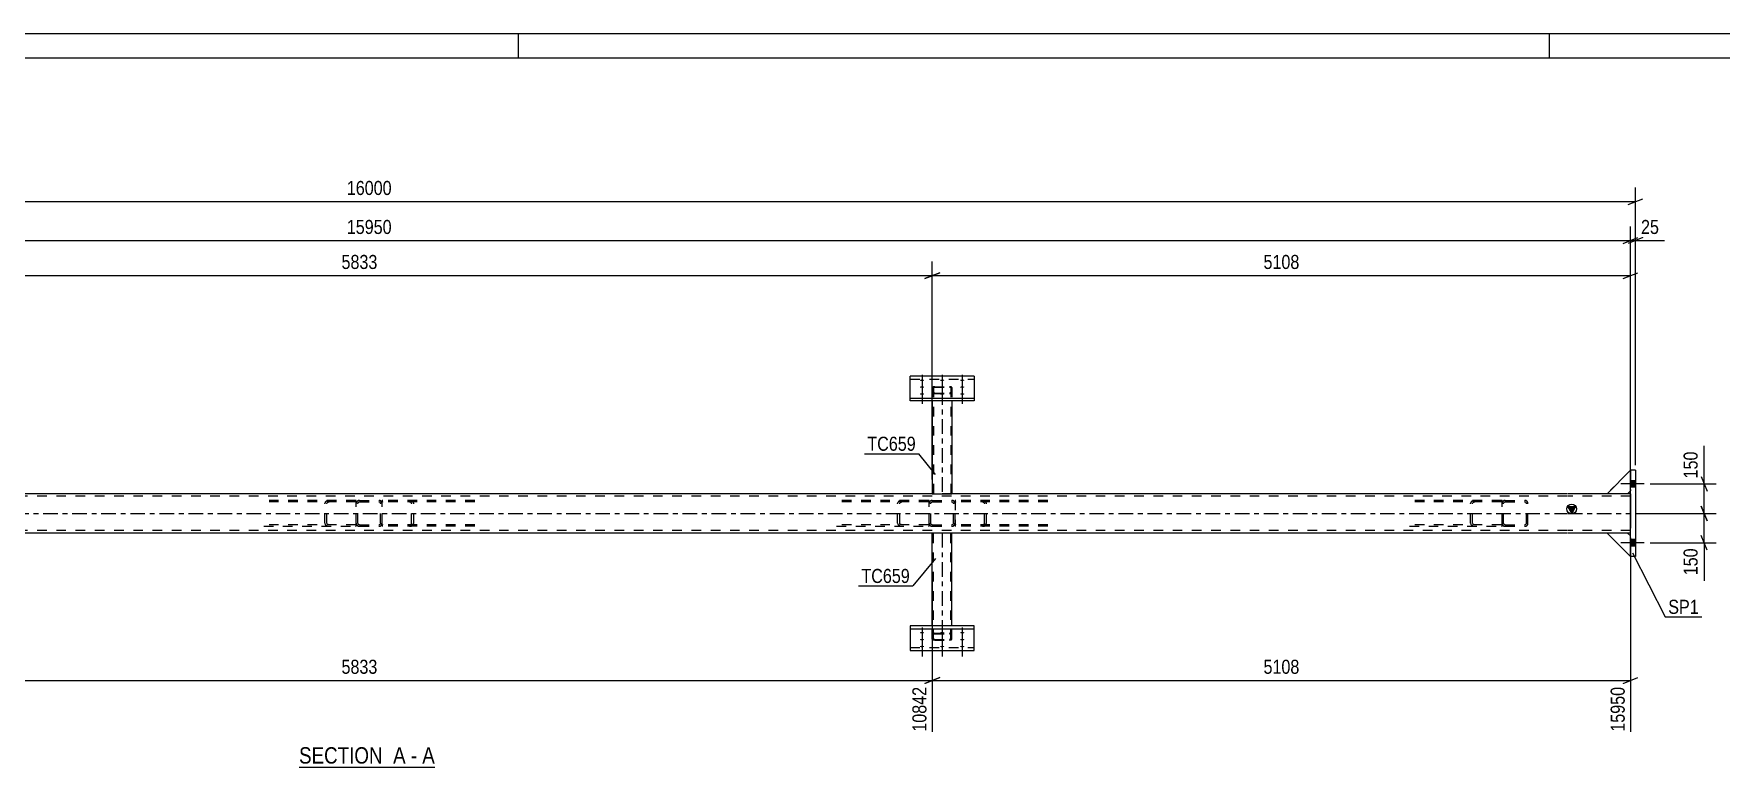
# Model space of a CAD drawing. Header units: millimetres. Extents: x -133 to 708, y -382 to 212.
# Drawn here: x 189.4 to 533.1, y 62.1 to 211.6 of the extents above; entities that cross this region are included whole.
import ezdxf

# ---------------------------------------------------------------- set-up
doc = ezdxf.new("R2010")
doc.units = ezdxf.units.MM
doc.linetypes.add('DXK_LINE_DOT2', pattern=[3.9198, 1.9599, -1.9599])
doc.linetypes.add('DXK_LINE_DOT3', pattern=[5.9187, 2.979, -0.9799, 0.9799, -0.9799])
doc.styles.add('Arial Narrow', font='ARIALN.TTF', dxfattribs={"height": 0.2})

# ---------------------------------------------------------------- blocks, each defined once
blk = doc.blocks.new('Unknown-389637962-11288')
at = {"color": 5, "linetype": 'Continuous'}
for p, q in [((708.08, 211.56), (-132.92, 211.56)), ((288.08, 206.56), (288.08, 211.56)), ((498.08, 206.56), (498.08, 211.56)), ((703.08, 206.56), (-127.92, 206.56))]:
    blk.add_line(p, q, dxfattribs=at)
blk = doc.blocks.new('Unknown-389637962-12 - 25019')
at = {"color": 6, "linetype": 'Continuous'}
blk.add_line((243.41, 62.14), (271.06, 62.14), dxfattribs=at)
at = {"color": 0, "linetype": 'Continuous'}
blk.add_wipeout([(261.52, 62.89), (261.52, 66.39), (243.41, 66.39), (243.41, 62.89)], dxfattribs=at)
at = {"color": 7, "linetype": 'Continuous', "style": 'Arial Narrow'}
blk.add_text('SECTION ', height=3.34, dxfattribs=at).set_placement((243.41, 62.89))
at = {"color": 0, "linetype": 'Continuous'}
blk.add_wipeout([(265.13, 62.89), (265.13, 66.39), (262.57, 66.39), (262.57, 62.89)], dxfattribs=at)
blk.add_wipeout([(267.45, 62.89), (267.45, 66.39), (266.18, 66.39), (266.18, 62.89)], dxfattribs=at)
at = {"color": 7, "linetype": 'Continuous', "style": 'Arial Narrow'}
blk.add_text('A', height=3.34, dxfattribs=at).set_placement((262.57, 62.89))
at = {"color": 0, "linetype": 'Continuous'}
blk.add_wipeout([(271.06, 62.89), (271.06, 66.39), (268.5, 66.39), (268.5, 62.89)], dxfattribs=at)
at = {"color": 7, "linetype": 'Continuous', "style": 'Arial Narrow'}
for s, p in [('A', (268.5, 62.89)), ('-', (266.18, 62.89))]:
    blk.add_text(s, height=3.34, dxfattribs=at).set_placement(p)
blk = doc.blocks.new('Part-389637962-25027 - 25019')
at = {"color": 7, "linetype": 'DXK_LINE_DOT2'}
for p, q in [((488.27, 116.5), (469.55, 116.5)), ((488.27, 116.18), (469.55, 116.18)), ((482.05, 116.1), (481.98, 115.86)), ((481.98, 111.86), (481.98, 115.86)), ((482.42, 115.86), (482.45, 115.98)), ((482.42, 111.86), (482.42, 115.86)), ((482.85, 116.5), (482.52, 116.45)), ((482.69, 116.15), (482.85, 116.18)), ((488.41, 116.48), (488.27, 116.5)), ((488.27, 116.18), (488.41, 116.16)), ((488.41, 111.24), (488.41, 116.48)), ((488.27, 111.54), (469.55, 111.54)), ((469.55, 111.22), (488.27, 111.22)), ((481.98, 111.86), (482.05, 111.61)), ((482.45, 111.74), (482.42, 111.86)), ((482.52, 111.27), (482.85, 111.22)), ((482.85, 111.54), (482.69, 111.56)), ((488.27, 111.54), (488.41, 111.56)), ((488.27, 111.22), (488.41, 111.24))]:
    blk.add_line(p, q, dxfattribs=at)
for centre, radius, start, end in [((482.72, 115.68), 0.792, 104.8339, 148.0221), ((482.79, 115.77), 0.396, 104.8339, 148.0221), ((482.72, 112.03), 0.792, 211.9779, 255.1661), ((482.79, 111.95), 0.396, 211.9779, 255.1661)]:
    blk.add_arc(centre, radius, start, end, dxfattribs=at)
blk = doc.blocks.new('Part-389637962-25067 - 25019')
at = {"color": 7, "linetype": 'DXK_LINE_DOT2'}
for p, q in [((372.42, 139.56), (372.38, 139.49)), ((372.38, 139.49), (372.38, 136.75)), ((372.38, 138.46), (372.42, 138.39)), ((372.52, 139.61), (372.42, 139.56)), ((372.42, 138.39), (372.52, 138.34)), ((372.68, 139.65), (372.52, 139.61)), ((372.52, 138.34), (372.68, 138.3)), ((372.62, 139.49), (372.64, 139.53)), ((372.62, 139.49), (372.62, 117.86)), ((372.64, 138.42), (372.62, 138.46)), ((372.64, 139.53), (372.69, 139.55)), ((372.69, 138.4), (372.64, 138.42)), ((372.86, 139.66), (372.68, 139.65)), ((372.68, 138.3), (372.86, 138.29)), ((372.69, 139.55), (372.77, 139.57)), ((372.77, 138.38), (372.69, 138.4)), ((372.77, 139.57), (372.86, 139.58)), ((372.86, 138.37), (372.77, 138.38)), ((372.86, 139.66), (375.9, 139.66)), ((372.86, 139.58), (375.9, 139.58)), ((372.86, 138.37), (375.9, 138.37)), ((372.86, 138.29), (375.9, 138.29)), ((376.08, 139.65), (375.9, 139.66)), ((375.9, 139.58), (375.99, 139.57)), ((375.99, 138.38), (375.9, 138.37)), ((375.9, 138.29), (376.08, 138.3)), ((375.99, 139.57), (376.07, 139.55)), ((376.07, 138.4), (375.99, 138.38)), ((376.07, 139.55), (376.12, 139.53)), ((376.12, 138.42), (376.07, 138.4)), ((376.24, 139.61), (376.08, 139.65)), ((376.08, 138.3), (376.24, 138.34)), ((376.12, 139.53), (376.14, 139.49)), ((376.14, 138.46), (376.12, 138.42)), ((376.14, 139.49), (376.14, 117.86)), ((376.34, 139.56), (376.24, 139.61)), ((376.24, 138.34), (376.34, 138.39)), ((376.38, 139.49), (376.34, 139.56)), ((376.34, 138.39), (376.38, 138.46)), ((376.38, 139.49), (376.38, 136.75)), ((376.12, 117.86), (376.14, 117.86))]:
    blk.add_line(p, q, dxfattribs=at)
at = {"color": 7, "linetype": 'DXK_LINE_DOT3'}
blk.add_line((374.38, 138.97), (374.38, 117.86), dxfattribs=at)
at = {"color": 2, "linetype": 'Continuous'}
for p, q in [((372.38, 136.75), (372.38, 117.86)), ((376.38, 136.75), (376.38, 117.86)), ((372.38, 117.86), (376.34, 117.86)), ((376.38, 117.86), (376.34, 117.86))]:
    blk.add_line(p, q, dxfattribs=at)
blk = doc.blocks.new('Part-389637962-25084 - 25019')
at = {"color": 7, "linetype": 'DXK_LINE_DOT2'}
for p, q in [((509.79, 117.86), (514.59, 122.66)), ((514.59, 122.66), (514.59, 118.46)), ((513.99, 117.86), (509.79, 117.86)), ((514.59, 118.46), (513.99, 117.86))]:
    blk.add_line(p, q, dxfattribs=at)
blk = doc.blocks.new('Part-389637962-25023 - 25019')
at = {"color": 7, "linetype": 'DXK_LINE_DOT2'}
for p, q in [((254.94, 116.5), (236.22, 116.5)), ((254.94, 116.18), (236.22, 116.18)), ((248.72, 116.1), (248.65, 115.86)), ((248.65, 111.86), (248.65, 115.86)), ((249.08, 115.86), (249.12, 115.98)), ((249.08, 111.86), (249.08, 115.86)), ((249.52, 116.5), (249.19, 116.45)), ((249.35, 116.15), (249.52, 116.18)), ((255.07, 116.48), (254.94, 116.5)), ((254.94, 116.18), (255.07, 116.16)), ((255.07, 111.24), (255.07, 116.48)), ((254.94, 111.54), (236.22, 111.54)), ((236.22, 111.22), (254.94, 111.22)), ((248.65, 111.86), (248.72, 111.61)), ((249.12, 111.74), (249.08, 111.86)), ((249.19, 111.27), (249.52, 111.22)), ((249.52, 111.54), (249.35, 111.56)), ((254.94, 111.54), (255.07, 111.56)), ((254.94, 111.22), (255.07, 111.24))]:
    blk.add_line(p, q, dxfattribs=at)
for centre, radius, start, end in [((249.39, 115.68), 0.792, 104.8339, 148.0221), ((249.45, 115.77), 0.396, 104.8339, 148.0221), ((249.39, 112.03), 0.792, 211.9779, 255.1661), ((249.45, 111.95), 0.396, 211.9779, 255.1661)]:
    blk.add_arc(centre, radius, start, end, dxfattribs=at)
blk = doc.blocks.new('Part-389637962-25024 - 25019')
at = {"color": 7, "linetype": 'DXK_LINE_DOT2'}
for p, q in [((371.6, 116.5), (352.89, 116.5)), ((371.6, 116.18), (352.89, 116.18)), ((365.38, 116.1), (365.32, 115.86)), ((365.32, 111.86), (365.32, 115.86)), ((365.75, 115.86), (365.78, 115.98)), ((365.75, 111.86), (365.75, 115.86)), ((366.18, 116.5), (365.85, 116.45)), ((366.02, 116.15), (366.18, 116.18)), ((371.74, 116.48), (371.6, 116.5)), ((371.6, 116.18), (371.74, 116.16)), ((371.74, 111.24), (371.74, 116.48)), ((371.6, 111.54), (352.89, 111.54)), ((352.89, 111.22), (371.6, 111.22)), ((365.32, 111.86), (365.38, 111.61)), ((365.78, 111.74), (365.75, 111.86)), ((365.85, 111.27), (366.18, 111.22)), ((366.18, 111.54), (366.02, 111.56)), ((371.6, 111.54), (371.74, 111.56)), ((371.6, 111.22), (371.74, 111.24))]:
    blk.add_line(p, q, dxfattribs=at)
for centre, radius, start, end in [((366.06, 115.68), 0.792, 104.8339, 148.0221), ((366.12, 115.77), 0.396, 104.8339, 148.0221), ((366.06, 112.03), 0.792, 211.9779, 255.1661), ((366.12, 111.95), 0.396, 211.9779, 255.1661)]:
    blk.add_arc(centre, radius, start, end, dxfattribs=at)
blk = doc.blocks.new('Part-389637962-25025 - 25019')
at = {"color": 7, "linetype": 'DXK_LINE_DOT2'}
for p, q in [((260.49, 116.5), (260.35, 116.48)), ((260.35, 111.24), (260.35, 116.48)), ((260.49, 116.18), (260.35, 116.16)), ((279.21, 116.5), (260.49, 116.5)), ((279.21, 116.18), (260.49, 116.18)), ((266.24, 116.45), (265.91, 116.5)), ((265.91, 116.18), (266.08, 116.15)), ((266.31, 115.98), (266.34, 115.86)), ((266.34, 111.86), (266.34, 115.86)), ((266.78, 115.86), (266.71, 116.1)), ((266.78, 111.86), (266.78, 115.86)), ((260.35, 111.56), (260.49, 111.54)), ((260.49, 111.22), (260.35, 111.24)), ((279.21, 111.54), (260.49, 111.54)), ((279.21, 111.22), (260.49, 111.22)), ((266.08, 111.56), (265.91, 111.54)), ((265.91, 111.22), (266.24, 111.27)), ((266.34, 111.86), (266.31, 111.74)), ((266.71, 111.61), (266.78, 111.86))]:
    blk.add_line(p, q, dxfattribs=at)
for centre, radius, start, end in [((265.97, 115.77), 0.396, 31.9779, 75.1661), ((266.04, 115.68), 0.792, 31.9779, 75.1661), ((265.97, 111.95), 0.396, 284.8339, 328.0221), ((266.04, 112.03), 0.792, 284.8339, 328.0221)]:
    blk.add_arc(centre, radius, start, end, dxfattribs=at)
blk = doc.blocks.new('Part-389637962-25026 - 25019')
at = {"color": 7, "linetype": 'DXK_LINE_DOT2'}
for p, q in [((377.16, 116.5), (377.02, 116.48)), ((377.02, 116.48), (377.02, 111.24)), ((377.16, 116.18), (377.02, 116.16)), ((395.88, 116.5), (377.16, 116.5)), ((395.88, 116.18), (377.16, 116.18)), ((382.91, 116.45), (382.58, 116.5)), ((382.58, 116.18), (382.74, 116.15)), ((382.98, 115.98), (383.01, 115.86)), ((383.01, 111.86), (383.01, 115.86)), ((383.44, 115.86), (383.38, 116.1)), ((383.44, 111.86), (383.44, 115.86)), ((377.02, 111.56), (377.16, 111.54)), ((377.16, 111.22), (377.02, 111.24)), ((395.88, 111.54), (377.16, 111.54)), ((395.88, 111.22), (377.16, 111.22)), ((382.74, 111.56), (382.58, 111.54)), ((382.58, 111.22), (382.91, 111.27)), ((383.01, 111.86), (382.98, 111.74)), ((383.38, 111.61), (383.44, 111.86))]:
    blk.add_line(p, q, dxfattribs=at)
for centre, radius, start, end in [((382.64, 115.77), 0.396, 31.9779, 75.1661), ((382.71, 115.68), 0.792, 31.9779, 75.1661), ((382.64, 111.95), 0.396, 284.8339, 328.0221), ((382.71, 112.03), 0.792, 284.8339, 328.0221)]:
    blk.add_arc(centre, radius, start, end, dxfattribs=at)
blk = doc.blocks.new('Part-389637962-25030 - 25019')
at = {"color": 7, "linetype": 'DXK_LINE_DOT2'}
for p, q in [((255.12, 116.1), (255.07, 115.86)), ((255.07, 111.86), (255.07, 115.86)), ((255.39, 115.86), (255.42, 115.98)), ((255.39, 111.86), (255.39, 115.86)), ((255.71, 116.5), (255.47, 116.45)), ((255.59, 116.15), (255.71, 116.18)), ((255.71, 116.5), (259.71, 116.5)), ((255.71, 116.18), (259.71, 116.18)), ((259.96, 116.45), (259.71, 116.5)), ((259.71, 116.18), (259.84, 116.15)), ((260.01, 115.98), (260.03, 115.86)), ((260.03, 111.86), (260.03, 115.86)), ((260.35, 115.86), (260.3, 116.1)), ((260.35, 111.86), (260.35, 115.86)), ((255.07, 111.86), (255.12, 111.61)), ((255.42, 111.74), (255.39, 111.86)), ((255.47, 111.27), (255.71, 111.22)), ((255.71, 111.54), (255.59, 111.56)), ((255.71, 111.54), (259.71, 111.54)), ((255.71, 111.22), (259.71, 111.22)), ((259.84, 111.56), (259.71, 111.54)), ((259.71, 111.22), (259.96, 111.27)), ((260.03, 111.86), (260.01, 111.74)), ((260.3, 111.61), (260.35, 111.86))]:
    blk.add_line(p, q, dxfattribs=at)
for centre, radius, start, end in [((255.71, 115.86), 0.64, 112.5, 157.5), ((255.71, 115.86), 0.32, 112.5, 157.5), ((259.71, 115.86), 0.32, 22.5, 67.5), ((259.71, 115.86), 0.64, 22.5, 67.5), ((255.71, 111.86), 0.64, 202.5, 247.5), ((255.71, 111.86), 0.32, 202.5, 247.5), ((259.71, 111.86), 0.32, 292.5, 337.5), ((259.71, 111.86), 0.64, 292.5, 337.5)]:
    blk.add_arc(centre, radius, start, end, dxfattribs=at)
blk = doc.blocks.new('Part-389637962-25031 - 25019')
at = {"color": 7, "linetype": 'DXK_LINE_DOT2'}
for p, q in [((488.46, 116.1), (488.41, 115.86)), ((488.41, 111.86), (488.41, 115.86)), ((488.73, 115.86), (488.75, 115.98)), ((488.73, 111.86), (488.73, 115.86)), ((489.05, 116.5), (488.8, 116.45)), ((488.92, 116.15), (489.05, 116.18)), ((489.05, 116.5), (493.05, 116.5)), ((489.05, 116.18), (493.05, 116.18)), ((493.29, 116.45), (493.05, 116.5)), ((493.05, 116.18), (493.17, 116.15)), ((493.34, 115.98), (493.37, 115.86)), ((493.37, 111.86), (493.37, 115.86)), ((493.69, 115.86), (493.64, 116.1)), ((493.69, 111.86), (493.69, 115.86)), ((488.41, 111.86), (488.46, 111.61)), ((488.75, 111.74), (488.73, 111.86)), ((488.8, 111.27), (489.05, 111.22)), ((489.05, 111.54), (488.92, 111.56)), ((489.05, 111.54), (493.05, 111.54)), ((489.05, 111.22), (493.05, 111.22)), ((493.17, 111.56), (493.05, 111.54)), ((493.05, 111.22), (493.29, 111.27)), ((493.37, 111.86), (493.34, 111.74)), ((493.64, 111.61), (493.69, 111.86))]:
    blk.add_line(p, q, dxfattribs=at)
for centre, radius, start, end in [((489.05, 115.86), 0.64, 112.5, 157.5), ((489.05, 115.86), 0.32, 112.5, 157.5), ((493.05, 115.86), 0.32, 22.5, 67.5), ((493.05, 115.86), 0.64, 22.5, 67.5), ((489.05, 111.86), 0.64, 202.5, 247.5), ((489.05, 111.86), 0.32, 202.5, 247.5), ((493.05, 111.86), 0.32, 292.5, 337.5), ((493.05, 111.86), 0.64, 292.5, 337.5)]:
    blk.add_arc(centre, radius, start, end, dxfattribs=at)
blk = doc.blocks.new('Part-389637962-25034 - 25019')
at = {"color": 7, "linetype": 'DXK_LINE_DOT2'}
for p, q in [((371.79, 116.1), (371.74, 115.86)), ((371.74, 111.86), (371.74, 115.86)), ((372.06, 115.86), (372.08, 115.98)), ((372.06, 111.86), (372.06, 115.86)), ((372.38, 116.5), (372.14, 116.45)), ((372.26, 116.15), (372.38, 116.18)), ((372.38, 116.5), (376.38, 116.5)), ((372.38, 116.18), (376.38, 116.18)), ((376.63, 116.45), (376.38, 116.5)), ((376.38, 116.18), (376.5, 116.15)), ((376.68, 115.98), (376.7, 115.86)), ((376.7, 111.86), (376.7, 115.86)), ((377.02, 115.86), (376.97, 116.1)), ((377.02, 111.86), (377.02, 115.86)), ((371.74, 111.86), (371.79, 111.61)), ((372.08, 111.74), (372.06, 111.86)), ((372.14, 111.27), (372.38, 111.22)), ((372.38, 111.54), (372.26, 111.56)), ((372.38, 111.54), (376.38, 111.54)), ((372.38, 111.22), (376.38, 111.22)), ((376.5, 111.56), (376.38, 111.54)), ((376.38, 111.22), (376.63, 111.27)), ((376.7, 111.86), (376.68, 111.74)), ((376.97, 111.61), (377.02, 111.86))]:
    blk.add_line(p, q, dxfattribs=at)
for centre, radius, start, end in [((372.38, 115.86), 0.64, 112.5, 157.5), ((372.38, 115.86), 0.32, 112.5, 157.5), ((376.38, 115.86), 0.32, 22.5, 67.5), ((376.38, 115.86), 0.64, 22.5, 67.5), ((372.38, 111.86), 0.64, 202.5, 247.5), ((372.38, 111.86), 0.32, 202.5, 247.5), ((376.38, 111.86), 0.32, 292.5, 337.5), ((376.38, 111.86), 0.64, 292.5, 337.5)]:
    blk.add_arc(centre, radius, start, end, dxfattribs=at)
blk = doc.blocks.new('Part-389637962-25037 - 25019')
at = {"color": 2, "linetype": 'Continuous'}
for p, q in [((375.9, 109.86), (372.38, 109.86)), ((372.38, 90.96), (372.38, 109.86)), ((376.38, 109.86), (375.9, 109.86)), ((376.38, 90.96), (376.38, 109.86))]:
    blk.add_line(p, q, dxfattribs=at)
at = {"color": 7, "linetype": 'DXK_LINE_DOT2'}
for p, q in [((372.62, 88.22), (372.62, 109.86)), ((375.99, 109.86), (376.07, 109.86)), ((376.07, 109.86), (376.08, 109.86)), ((376.08, 109.86), (376.12, 109.86)), ((376.12, 109.86), (376.14, 109.86)), ((376.14, 88.22), (376.14, 109.86)), ((372.38, 88.22), (372.38, 90.96)), ((372.52, 89.38), (372.42, 89.32)), ((372.68, 89.41), (372.52, 89.38)), ((372.86, 89.43), (372.68, 89.41)), ((372.86, 89.43), (375.9, 89.43)), ((376.08, 89.41), (375.9, 89.43)), ((376.24, 89.38), (376.08, 89.41)), ((376.34, 89.32), (376.24, 89.38)), ((376.38, 88.22), (376.38, 90.96)), ((372.42, 89.32), (372.38, 89.26)), ((372.38, 88.22), (372.42, 88.16)), ((372.42, 88.16), (372.52, 88.11)), ((372.52, 88.11), (372.68, 88.07)), ((372.62, 89.26), (372.64, 89.29)), ((372.64, 88.19), (372.62, 88.22)), ((372.64, 89.29), (372.69, 89.32)), ((372.69, 88.16), (372.64, 88.19)), ((372.68, 88.07), (372.86, 88.06)), ((372.69, 89.32), (372.77, 89.34)), ((372.77, 88.15), (372.69, 88.16)), ((372.77, 89.34), (372.86, 89.34)), ((372.86, 88.14), (372.77, 88.15)), ((372.86, 89.34), (375.9, 89.34)), ((372.86, 88.14), (375.9, 88.14)), ((372.86, 88.06), (375.9, 88.06)), ((375.9, 89.34), (375.99, 89.34)), ((375.99, 88.15), (375.9, 88.14)), ((375.9, 88.06), (376.08, 88.07)), ((375.99, 89.34), (376.07, 89.32)), ((376.07, 88.16), (375.99, 88.15)), ((376.07, 89.32), (376.12, 89.29)), ((376.12, 88.19), (376.07, 88.16)), ((376.08, 88.07), (376.24, 88.11)), ((376.12, 89.29), (376.14, 89.26)), ((376.14, 88.22), (376.12, 88.19)), ((376.24, 88.11), (376.34, 88.16)), ((376.38, 89.26), (376.34, 89.32)), ((376.34, 88.16), (376.38, 88.22))]:
    blk.add_line(p, q, dxfattribs=at)
at = {"color": 7, "linetype": 'DXK_LINE_DOT3'}
blk.add_line((374.38, 109.86), (374.38, 88.74), dxfattribs=at)
blk = doc.blocks.new('Part-389637962-25043 - 25019')
at = {"color": 2, "linetype": 'Continuous'}
for p, q in [((514.59, 105.06), (514.59, 122.66)), ((515.59, 122.66), (514.59, 122.66)), ((515.59, 122.66), (515.59, 105.06)), ((515.59, 105.06), (514.59, 105.06))]:
    blk.add_line(p, q, dxfattribs=at)
blk = doc.blocks.new('Part-389637962-25070 - 25019')
at = {"color": 2, "linetype": 'Continuous'}
for p, q in [((380.88, 90.96), (367.88, 90.96)), ((367.88, 90.96), (367.88, 85.92)), ((367.88, 90.36), (380.88, 90.36)), ((380.88, 85.92), (380.88, 90.96)), ((367.88, 85.92), (380.88, 85.92))]:
    blk.add_line(p, q, dxfattribs=at)
at = {"color": 7, "linetype": 'DXK_LINE_DOT2'}
blk.add_line((367.88, 86.52), (380.88, 86.52), dxfattribs=at)
blk = doc.blocks.new('Part-389637962-25071 - 25019')
at = {"color": 2, "linetype": 'Continuous'}
for p, q in [((367.88, 136.75), (367.88, 141.8)), ((380.88, 141.8), (367.88, 141.8)), ((380.88, 141.8), (380.88, 136.75)), ((367.88, 137.35), (380.88, 137.35)), ((380.88, 136.75), (367.88, 136.75))]:
    blk.add_line(p, q, dxfattribs=at)
at = {"color": 7, "linetype": 'DXK_LINE_DOT2'}
blk.add_line((367.88, 141.2), (380.88, 141.2), dxfattribs=at)
blk = doc.blocks.new('Part-389637962-25079 - 25019')
at = {"color": 7, "linetype": 'DXK_LINE_DOT2'}
for p, q in [((513.99, 109.86), (509.79, 109.86)), ((509.79, 109.86), (514.59, 105.06)), ((514.59, 109.26), (513.99, 109.86)), ((514.59, 105.06), (514.59, 109.26))]:
    blk.add_line(p, q, dxfattribs=at)
blk = doc.blocks.new('Part-389637962-25080 - 25019')
at = {"color": 2, "linetype": 'Continuous'}
for p, q in [((513.99, 109.86), (509.79, 109.86)), ((509.79, 109.86), (514.59, 105.06)), ((514.59, 109.26), (513.99, 109.86))]:
    blk.add_line(p, q, dxfattribs=at)
at = {"color": 7, "linetype": 'DXK_LINE_DOT2'}
blk.add_line((514.59, 105.06), (514.59, 109.26), dxfattribs=at)
blk = doc.blocks.new('Part-389637962-25081 - 25019')
at = {"color": 7, "linetype": 'DXK_LINE_DOT2'}
for p, q in [((513.99, 109.86), (509.79, 109.86)), ((509.79, 109.86), (514.59, 105.06)), ((514.59, 109.26), (513.99, 109.86)), ((514.59, 105.06), (514.59, 109.26))]:
    blk.add_line(p, q, dxfattribs=at)
blk = doc.blocks.new('Part-389637962-25082 - 25019')
at = {"color": 7, "linetype": 'DXK_LINE_DOT2'}
for p, q in [((509.79, 117.86), (514.59, 122.66)), ((514.59, 122.66), (514.59, 118.46)), ((513.99, 117.86), (509.79, 117.86)), ((514.59, 118.46), (513.99, 117.86))]:
    blk.add_line(p, q, dxfattribs=at)
blk = doc.blocks.new('Part-389637962-25083 - 25019')
at = {"color": 2, "linetype": 'Continuous'}
for p, q in [((509.79, 117.86), (514.59, 122.66)), ((513.99, 117.86), (509.79, 117.86)), ((514.59, 118.46), (513.99, 117.86))]:
    blk.add_line(p, q, dxfattribs=at)
at = {"color": 7, "linetype": 'DXK_LINE_DOT2'}
blk.add_line((514.59, 118.46), (514.59, 122.66), dxfattribs=at)
blk = doc.blocks.new('Part-389637962-25091 - 25019')
at = {"linetype": 'Continuous'}
blk.add_hatch(color=2, dxfattribs=at).paths.add_polyline_path([(502.59, 113.86), (501.79, 115.26), (503.39, 115.26)])
at = {"color": 7, "linetype": 'DXK_LINE_DOT2'}
for p, q in [((501.69, 117.38), (13.74, 117.38)), ((376.38, 117.86), (372.38, 117.86)), ((514.59, 117.38), (501.79, 117.38)), ((513.99, 117.86), (509.79, 117.86)), ((514.59, 117.86), (514.59, 116.9)), ((514.59, 117.86), (514.59, 117.58)), ((501.69, 110.34), (13.74, 110.34)), ((514.59, 110.34), (501.79, 110.34)), ((514.59, 109.86), (514.59, 110.82)), ((376.38, 109.86), (372.38, 109.86)), ((513.99, 109.86), (509.79, 109.86))]:
    blk.add_line(p, q, dxfattribs=at)
at = {"color": 2, "linetype": 'Continuous'}
for p, q in [((372.38, 117.86), (143.05, 117.86)), ((501.69, 117.86), (376.38, 117.86)), ((509.79, 117.86), (501.79, 117.86)), ((514.59, 117.86), (513.99, 117.86)), ((514.59, 116.9), (514.59, 110.82)), ((502.59, 113.86), (501.79, 115.26)), ((501.79, 115.26), (503.39, 115.26)), ((503.39, 115.26), (502.59, 113.86)), ((372.38, 109.86), (143.05, 109.86)), ((501.69, 109.86), (376.38, 109.86)), ((509.79, 109.86), (501.79, 109.86)), ((514.59, 109.86), (513.99, 109.86))]:
    blk.add_line(p, q, dxfattribs=at)
at = {"color": 7, "linetype": 'DXK_LINE_DOT3'}
for p, q in [((13.74, 113.86), (501.69, 113.86)), ((501.79, 113.86), (514.59, 113.86))]:
    blk.add_line(p, q, dxfattribs=at)
at = {"color": 2, "linetype": 'Continuous'}
blk.add_circle((502.59, 114.76), 1, dxfattribs=at)
blk = doc.blocks.new('Bolt-389637962-25157 - 25019')
at = {"linetype": 'Continuous'}
for points in [[(514.59, 120.52), (514.59, 119.2), (515.59, 119.2), (515.59, 120.52)], [(514.59, 120.52), (514.59, 119.2), (515.59, 119.2), (515.59, 120.52)], [(514.59, 108.52), (514.59, 107.2), (515.59, 107.2), (515.59, 108.52)], [(514.59, 108.52), (514.59, 107.2), (515.59, 107.2), (515.59, 108.52)]]:
    blk.add_hatch(color=1, dxfattribs=at).paths.add_polyline_path(points)
at = {"color": 1, "linetype": 'Continuous'}
for p, q in [((515.59, 120.52), (514.59, 120.52)), ((515.59, 120.52), (514.59, 120.52)), ((517.35, 119.86), (512.59, 119.86)), ((517.35, 119.86), (512.59, 119.86)), ((515.59, 119.2), (514.59, 119.2)), ((515.59, 119.2), (514.59, 119.2)), ((517.35, 107.86), (512.59, 107.86)), ((517.35, 107.86), (512.59, 107.86)), ((515.59, 108.52), (514.59, 108.52)), ((515.59, 108.52), (514.59, 108.52)), ((515.59, 107.2), (514.59, 107.2)), ((515.59, 107.2), (514.59, 107.2))]:
    blk.add_line(p, q, dxfattribs=at)
blk = doc.blocks.new('Bolt-389637962-25162 - 25019')
at = {"linetype": 'Continuous'}
for points in [[(370.28, 89.69), (370.37, 89.69), (370.46, 89.68), (370.54, 89.66), (370.61, 89.64), (370.66, 89.62), (370.7, 89.59), (370.72, 89.56), (370.72, 89.53), (370.7, 89.5), (370.66, 89.47), (370.61, 89.44), (370.54, 89.42), (370.46, 89.4), (370.37, 89.39), (370.28, 89.39), (370.19, 89.39), (370.1, 89.4), (370.02, 89.42), (369.95, 89.44), (369.9, 89.47), (369.86, 89.5), (369.84, 89.53), (369.84, 89.56), (369.86, 89.59), (369.9, 89.62), (369.95, 89.64), (370.02, 89.66), (370.1, 89.68), (370.19, 89.69)], [(374.38, 89.69), (374.47, 89.69), (374.56, 89.68), (374.64, 89.66), (374.71, 89.64), (374.76, 89.62), (374.8, 89.59), (374.82, 89.56), (374.82, 89.53), (374.8, 89.5), (374.76, 89.47), (374.71, 89.44), (374.64, 89.42), (374.56, 89.4), (374.47, 89.39), (374.38, 89.39), (374.29, 89.39), (374.2, 89.4), (374.12, 89.42), (374.05, 89.44), (374, 89.47), (373.96, 89.5), (373.94, 89.53), (373.94, 89.56), (373.96, 89.59), (374, 89.62), (374.05, 89.64), (374.12, 89.66), (374.2, 89.68), (374.29, 89.69)], [(378.48, 89.69), (378.57, 89.69), (378.66, 89.68), (378.74, 89.66), (378.81, 89.64), (378.86, 89.62), (378.9, 89.59), (378.92, 89.56), (378.92, 89.53), (378.9, 89.5), (378.86, 89.47), (378.81, 89.44), (378.74, 89.42), (378.66, 89.4), (378.57, 89.39), (378.48, 89.39), (378.39, 89.39), (378.3, 89.4), (378.22, 89.42), (378.15, 89.44), (378.1, 89.47), (378.06, 89.5), (378.04, 89.53), (378.04, 89.56), (378.06, 89.59), (378.1, 89.62), (378.15, 89.64), (378.22, 89.66), (378.3, 89.68), (378.39, 89.69)], [(370.28, 88.29), (370.37, 88.29), (370.46, 88.28), (370.54, 88.26), (370.61, 88.24), (370.66, 88.21), (370.7, 88.19), (370.72, 88.16), (370.72, 88.12), (370.7, 88.09), (370.66, 88.06), (370.61, 88.04), (370.54, 88.02), (370.46, 88), (370.37, 87.99), (370.28, 87.99), (370.19, 87.99), (370.1, 88), (370.02, 88.02), (369.95, 88.04), (369.9, 88.06), (369.86, 88.09), (369.84, 88.12), (369.84, 88.16), (369.86, 88.19), (369.9, 88.21), (369.95, 88.24), (370.02, 88.26), (370.1, 88.28), (370.19, 88.29)], [(370.28, 86.89), (370.37, 86.88), (370.46, 86.87), (370.54, 86.86), (370.61, 86.84), (370.66, 86.81), (370.7, 86.78), (370.72, 86.75), (370.72, 86.72), (370.7, 86.69), (370.66, 86.66), (370.61, 86.64), (370.54, 86.62), (370.46, 86.6), (370.37, 86.59), (370.28, 86.59), (370.19, 86.59), (370.1, 86.6), (370.02, 86.62), (369.95, 86.64), (369.9, 86.66), (369.86, 86.69), (369.84, 86.72), (369.84, 86.75), (369.86, 86.78), (369.9, 86.81), (369.95, 86.84), (370.02, 86.86), (370.1, 86.87), (370.19, 86.88)], [(374.38, 86.89), (374.47, 86.88), (374.56, 86.87), (374.64, 86.86), (374.71, 86.84), (374.76, 86.81), (374.8, 86.78), (374.82, 86.75), (374.82, 86.72), (374.8, 86.69), (374.76, 86.66), (374.71, 86.64), (374.64, 86.62), (374.56, 86.6), (374.47, 86.59), (374.38, 86.59), (374.29, 86.59), (374.2, 86.6), (374.12, 86.62), (374.05, 86.64), (374, 86.66), (373.96, 86.69), (373.94, 86.72), (373.94, 86.75), (373.96, 86.78), (374, 86.81), (374.05, 86.84), (374.12, 86.86), (374.2, 86.87), (374.29, 86.88)], [(378.48, 88.29), (378.57, 88.29), (378.66, 88.28), (378.74, 88.26), (378.81, 88.24), (378.86, 88.21), (378.9, 88.19), (378.92, 88.16), (378.92, 88.12), (378.9, 88.09), (378.86, 88.06), (378.81, 88.04), (378.74, 88.02), (378.66, 88), (378.57, 87.99), (378.48, 87.99), (378.39, 87.99), (378.3, 88), (378.22, 88.02), (378.15, 88.04), (378.1, 88.06), (378.06, 88.09), (378.04, 88.12), (378.04, 88.16), (378.06, 88.19), (378.1, 88.21), (378.15, 88.24), (378.22, 88.26), (378.3, 88.28), (378.39, 88.29)], [(378.48, 86.89), (378.57, 86.88), (378.66, 86.87), (378.74, 86.86), (378.81, 86.84), (378.86, 86.81), (378.9, 86.78), (378.92, 86.75), (378.92, 86.72), (378.9, 86.69), (378.86, 86.66), (378.81, 86.64), (378.74, 86.62), (378.66, 86.6), (378.57, 86.59), (378.48, 86.59), (378.39, 86.59), (378.3, 86.6), (378.22, 86.62), (378.15, 86.64), (378.1, 86.66), (378.06, 86.69), (378.04, 86.72), (378.04, 86.75), (378.06, 86.78), (378.1, 86.81), (378.15, 86.84), (378.22, 86.86), (378.3, 86.87), (378.39, 86.88)]]:
    blk.add_hatch(color=1, dxfattribs=at).paths.add_polyline_path(points)
at = {"color": 1, "linetype": 'Continuous'}
for p, q in [((370.28, 90.63), (370.28, 87.51)), ((374.38, 90.63), (374.38, 87.51)), ((378.48, 90.63), (378.48, 87.51)), ((370.28, 89.23), (370.28, 86.11)), ((370.28, 87.83), (370.28, 84.71)), ((374.38, 87.83), (374.38, 84.71)), ((378.48, 89.23), (378.48, 86.11)), ((378.48, 87.83), (378.48, 84.71))]:
    blk.add_line(p, q, dxfattribs=at)
blk = doc.blocks.new('Bolt-389637962-25163 - 25019')
at = {"linetype": 'Continuous'}
for points in [[(370.28, 140.83), (370.19, 140.83), (370.1, 140.84), (370.02, 140.86), (369.95, 140.88), (369.9, 140.9), (369.86, 140.93), (369.84, 140.96), (369.84, 140.99), (369.86, 141.03), (369.9, 141.05), (369.95, 141.08), (370.02, 141.1), (370.1, 141.12), (370.19, 141.13), (370.28, 141.13), (370.37, 141.13), (370.46, 141.12), (370.54, 141.1), (370.61, 141.08), (370.66, 141.05), (370.7, 141.03), (370.72, 140.99), (370.72, 140.96), (370.7, 140.93), (370.66, 140.9), (370.61, 140.88), (370.54, 140.86), (370.46, 140.84), (370.37, 140.83)], [(374.38, 140.83), (374.29, 140.83), (374.2, 140.84), (374.12, 140.86), (374.05, 140.88), (374, 140.9), (373.96, 140.93), (373.94, 140.96), (373.94, 140.99), (373.96, 141.03), (374, 141.05), (374.05, 141.08), (374.12, 141.1), (374.2, 141.12), (374.29, 141.13), (374.38, 141.13), (374.47, 141.13), (374.56, 141.12), (374.64, 141.1), (374.71, 141.08), (374.76, 141.05), (374.8, 141.03), (374.82, 140.99), (374.82, 140.96), (374.8, 140.93), (374.76, 140.9), (374.71, 140.88), (374.64, 140.86), (374.56, 140.84), (374.47, 140.83)], [(378.48, 140.83), (378.39, 140.83), (378.3, 140.84), (378.22, 140.86), (378.15, 140.88), (378.1, 140.9), (378.06, 140.93), (378.04, 140.96), (378.04, 140.99), (378.06, 141.03), (378.1, 141.05), (378.15, 141.08), (378.22, 141.1), (378.3, 141.12), (378.39, 141.13), (378.48, 141.13), (378.57, 141.13), (378.66, 141.12), (378.74, 141.1), (378.81, 141.08), (378.86, 141.05), (378.9, 141.03), (378.92, 140.99), (378.92, 140.96), (378.9, 140.93), (378.86, 140.9), (378.81, 140.88), (378.74, 140.86), (378.66, 140.84), (378.57, 140.83)], [(370.28, 139.43), (370.19, 139.43), (370.1, 139.44), (370.02, 139.45), (369.95, 139.48), (369.9, 139.5), (369.86, 139.53), (369.84, 139.56), (369.84, 139.59), (369.86, 139.62), (369.9, 139.65), (369.95, 139.68), (370.02, 139.7), (370.1, 139.71), (370.19, 139.72), (370.28, 139.73), (370.37, 139.72), (370.46, 139.71), (370.54, 139.7), (370.61, 139.68), (370.66, 139.65), (370.7, 139.62), (370.72, 139.59), (370.72, 139.56), (370.7, 139.53), (370.66, 139.5), (370.61, 139.48), (370.54, 139.45), (370.46, 139.44), (370.37, 139.43)], [(370.28, 138.02), (370.19, 138.03), (370.1, 138.04), (370.02, 138.05), (369.95, 138.07), (369.9, 138.1), (369.86, 138.13), (369.84, 138.16), (369.84, 138.19), (369.86, 138.22), (369.9, 138.25), (369.95, 138.27), (370.02, 138.3), (370.1, 138.31), (370.19, 138.32), (370.28, 138.32), (370.37, 138.32), (370.46, 138.31), (370.54, 138.3), (370.61, 138.27), (370.66, 138.25), (370.7, 138.22), (370.72, 138.19), (370.72, 138.16), (370.7, 138.13), (370.66, 138.1), (370.61, 138.07), (370.54, 138.05), (370.46, 138.04), (370.37, 138.03)], [(374.38, 138.02), (374.29, 138.03), (374.2, 138.04), (374.12, 138.05), (374.05, 138.07), (374, 138.1), (373.96, 138.13), (373.94, 138.16), (373.94, 138.19), (373.96, 138.22), (374, 138.25), (374.05, 138.27), (374.12, 138.3), (374.2, 138.31), (374.29, 138.32), (374.38, 138.32), (374.47, 138.32), (374.56, 138.31), (374.64, 138.3), (374.71, 138.27), (374.76, 138.25), (374.8, 138.22), (374.82, 138.19), (374.82, 138.16), (374.8, 138.13), (374.76, 138.1), (374.71, 138.07), (374.64, 138.05), (374.56, 138.04), (374.47, 138.03)], [(378.48, 139.43), (378.39, 139.43), (378.3, 139.44), (378.22, 139.45), (378.15, 139.48), (378.1, 139.5), (378.06, 139.53), (378.04, 139.56), (378.04, 139.59), (378.06, 139.62), (378.1, 139.65), (378.15, 139.68), (378.22, 139.7), (378.3, 139.71), (378.39, 139.72), (378.48, 139.73), (378.57, 139.72), (378.66, 139.71), (378.74, 139.7), (378.81, 139.68), (378.86, 139.65), (378.9, 139.62), (378.92, 139.59), (378.92, 139.56), (378.9, 139.53), (378.86, 139.5), (378.81, 139.48), (378.74, 139.45), (378.66, 139.44), (378.57, 139.43)], [(378.48, 138.02), (378.39, 138.03), (378.3, 138.04), (378.22, 138.05), (378.15, 138.07), (378.1, 138.1), (378.06, 138.13), (378.04, 138.16), (378.04, 138.19), (378.06, 138.22), (378.1, 138.25), (378.15, 138.27), (378.22, 138.3), (378.3, 138.31), (378.39, 138.32), (378.48, 138.32), (378.57, 138.32), (378.66, 138.31), (378.74, 138.3), (378.81, 138.27), (378.86, 138.25), (378.9, 138.22), (378.92, 138.19), (378.92, 138.16), (378.9, 138.13), (378.86, 138.1), (378.81, 138.07), (378.74, 138.05), (378.66, 138.04), (378.57, 138.03)]]:
    blk.add_hatch(color=1, dxfattribs=at).paths.add_polyline_path(points)
at = {"color": 1, "linetype": 'Continuous'}
for p, q in [((370.28, 142.07), (370.28, 138.95)), ((374.38, 142.07), (374.38, 138.95)), ((378.48, 142.07), (378.48, 138.95)), ((370.28, 140.67), (370.28, 137.55)), ((370.28, 139.26), (370.28, 136.14)), ((374.38, 139.26), (374.38, 136.14)), ((378.48, 140.67), (378.48, 137.55)), ((378.48, 139.26), (378.48, 136.14))]:
    blk.add_line(p, q, dxfattribs=at)
blk = doc.blocks.new('StraightDimension-389637962-34381 - 25019')
at = {"color": 7, "linetype": 'Continuous'}
for p, q in [((514.59, 123.66), (514.59, 172.27)), ((515.59, 123.66), (515.59, 172.27)), ((513.09, 168.82), (516.09, 170.02)), ((517.09, 170.02), (514.09, 168.82)), ((514.59, 169.42), (515.59, 169.42))]:
    blk.add_line(p, q, dxfattribs=at)
at = {"color": 0}
blk.add_wipeout([(520.97, 170.17), (520.97, 174.37), (516.11, 174.37), (516.11, 170.17)], dxfattribs=at)
at = {"color": 7, "linetype": 'Continuous'}
blk.add_line((515.59, 169.42), (521.49, 169.42), dxfattribs=at)
blk.add_line((515.59, 169.42), (521.49, 169.42), dxfattribs=at)
at = {"color": 3, "style": 'Arial Narrow'}
blk.add_text('25', height=2.863, dxfattribs=at).set_placement((516.71, 170.77))
blk = doc.blocks.new('StraightDimension-389637962-37963 - 25019')
at = {"color": 7, "linetype": 'Continuous'}
for p, q in [((372.38, 120.76), (372.38, 165.14)), ((514.59, 118.86), (514.59, 165.14)), ((373.88, 162.89), (370.88, 161.69)), ((372.38, 162.29), (514.59, 162.29)), ((513.09, 161.69), (516.09, 162.89))]:
    blk.add_line(p, q, dxfattribs=at)
at = {"color": 0}
blk.add_wipeout([(447.74, 163.04), (447.74, 167.24), (439.23, 167.24), (439.23, 163.04)], dxfattribs=at)
at = {"color": 3, "style": 'Arial Narrow'}
blk.add_text('5108', height=2.863, dxfattribs=at).set_placement((439.83, 163.64))
blk = doc.blocks.new('StraightDimension-389637962-37783 - 25019')
at = {"color": 7, "linetype": 'Continuous'}
for p, q in [((514.59, 108.86), (514.59, 69.39)), ((372.38, 100.76), (372.38, 69.39)), ((373.88, 80.43), (370.88, 79.23)), ((372.38, 79.83), (514.59, 79.83)), ((513.09, 79.23), (516.09, 80.43))]:
    blk.add_line(p, q, dxfattribs=at)
at = {"color": 0}
blk.add_wipeout([(447.74, 80.58), (447.74, 84.78), (439.23, 84.78), (439.23, 80.58)], dxfattribs=at)
at = {"color": 0, "linetype": 'Continuous'}
blk.add_wipeout([(513.99, 79.13), (509.79, 79.13), (509.79, 68.79), (513.99, 68.79)], dxfattribs=at)
at = {"color": 3, "style": 'Arial Narrow'}
blk.add_text('5108', height=2.863, dxfattribs=at).set_placement((439.83, 81.18))
at = {"color": 3, "linetype": 'Continuous', "style": 'Arial Narrow'}
blk.add_text('15950', height=2.863, rotation=90.0002, dxfattribs=at).set_placement((513.39, 69.39))
blk = doc.blocks.new('StraightDimension-389637962-37964 - 25019')
at = {"color": 7, "linetype": 'Continuous'}
for p, q in [((139.05, 123.66), (139.05, 165.14)), ((372.38, 120.76), (372.38, 165.14)), ((140.55, 162.89), (137.55, 161.69)), ((139.05, 162.29), (372.38, 162.29)), ((370.88, 161.69), (373.88, 162.89))]:
    blk.add_line(p, q, dxfattribs=at)
at = {"color": 0}
blk.add_wipeout([(259.97, 163.04), (259.97, 167.24), (251.46, 167.24), (251.46, 163.04)], dxfattribs=at)
at = {"color": 3, "style": 'Arial Narrow'}
blk.add_text('5833', height=2.863, dxfattribs=at).set_placement((252.06, 163.64))
blk = doc.blocks.new('StraightDimension-389637962-34305 - 25019')
at = {"color": 7, "linetype": 'Continuous'}
for p, q in [((515.59, 123.66), (515.59, 180.21)), ((-0.16, 177.36), (515.59, 177.36)), ((514.09, 176.76), (517.09, 177.96))]:
    blk.add_line(p, q, dxfattribs=at)
at = {"color": 0}
blk.add_wipeout([(262.88, 178.11), (262.88, 182.31), (252.54, 182.31), (252.54, 178.11)], dxfattribs=at)
at = {"color": 3, "style": 'Arial Narrow'}
blk.add_text('16000', height=2.863, dxfattribs=at).set_placement((253.14, 178.71))
blk = doc.blocks.new('StraightDimension-389637962-34382 - 25019')
at = {"color": 7, "linetype": 'Continuous'}
for p, q in [((514.59, 123.66), (514.59, 172.27)), ((0.84, 169.42), (514.59, 169.42)), ((513.09, 168.82), (516.09, 170.02))]:
    blk.add_line(p, q, dxfattribs=at)
at = {"color": 0}
blk.add_wipeout([(262.88, 170.17), (262.88, 174.37), (252.54, 174.37), (252.54, 170.17)], dxfattribs=at)
at = {"color": 3, "style": 'Arial Narrow'}
blk.add_text('15950', height=2.863, dxfattribs=at).set_placement((253.14, 170.77))
blk = doc.blocks.new('StraightDimension-389637962-37784 - 25019')
at = {"color": 7, "linetype": 'Continuous'}
for p, q in [((372.38, 100.76), (372.38, 69.39)), ((139.05, 98.79), (139.05, 71.22)), ((140.55, 80.43), (137.55, 79.23)), ((139.05, 79.83), (372.38, 79.83)), ((370.88, 79.23), (373.88, 80.43))]:
    blk.add_line(p, q, dxfattribs=at)
at = {"color": 0}
blk.add_wipeout([(259.97, 80.58), (259.97, 84.78), (251.46, 84.78), (251.46, 80.58)], dxfattribs=at)
at = {"color": 0, "linetype": 'Continuous'}
blk.add_wipeout([(371.78, 79.13), (367.58, 79.13), (367.58, 68.79), (371.78, 68.79)], dxfattribs=at)
at = {"color": 3, "style": 'Arial Narrow'}
blk.add_text('5833', height=2.863, dxfattribs=at).set_placement((252.06, 81.18))
at = {"color": 3, "linetype": 'Continuous', "style": 'Arial Narrow'}
blk.add_text('10842', height=2.863, rotation=90.0002, dxfattribs=at).set_placement((371.18, 69.39))
blk = doc.blocks.new('StraightDimension-389637962-48726 - 25019')
at = {"color": 7, "linetype": 'Continuous'}
for p, q in [((528.99, 121.36), (530.19, 118.36)), ((518.59, 119.86), (531.99, 119.86)), ((529.59, 113.86), (529.59, 119.86)), ((515.59, 113.86), (531.99, 113.86)), ((530.19, 112.36), (528.99, 115.36))]:
    blk.add_line(p, q, dxfattribs=at)
at = {"color": 0}
blk.add_wipeout([(528.84, 127.07), (524.64, 127.07), (524.64, 120.38), (528.84, 120.38)], dxfattribs=at)
at = {"color": 7, "linetype": 'Continuous'}
blk.add_line((529.59, 119.86), (529.59, 127.59), dxfattribs=at)
blk.add_line((529.59, 119.86), (529.59, 127.59), dxfattribs=at)
at = {"color": 3, "style": 'Arial Narrow'}
blk.add_text('150', height=2.863, rotation=90.0002, dxfattribs=at).set_placement((528.24, 120.98))
blk = doc.blocks.new('StraightDimension-389637962-48727 - 25019')
at = {"color": 7, "linetype": 'Continuous'}
for p, q in [((515.59, 113.86), (531.99, 113.86)), ((528.99, 115.36), (530.19, 112.36)), ((529.59, 107.86), (529.59, 113.86)), ((518.59, 107.86), (531.99, 107.86)), ((530.19, 106.36), (528.99, 109.36))]:
    blk.add_line(p, q, dxfattribs=at)
at = {"color": 0}
blk.add_wipeout([(528.84, 107.33), (524.64, 107.33), (524.64, 100.65), (528.84, 100.65)], dxfattribs=at)
at = {"color": 7, "linetype": 'Continuous'}
blk.add_line((529.59, 107.86), (529.59, 100.12), dxfattribs=at)
blk.add_line((529.59, 107.86), (529.59, 100.12), dxfattribs=at)
at = {"color": 3, "style": 'Arial Narrow'}
blk.add_text('150', height=2.863, rotation=90.0002, dxfattribs=at).set_placement((528.24, 101.25))
blk = doc.blocks.new('Mark-389637962-34472 - 25019')
at = {"color": 0}
blk.add_wipeout([(528.47, 93.39), (528.47, 96.39), (522.26, 96.39), (522.26, 93.39)], dxfattribs=at)
blk.add_wipeout([(528.47, 93.39), (528.47, 96.39), (522.26, 96.39), (522.26, 93.39)], dxfattribs=at)
at = {"color": 30, "linetype": 'Continuous'}
for p, q in [((515, 105.8), (521.66, 92.79)), ((521.66, 92.79), (529.07, 92.79))]:
    blk.add_line(p, q, dxfattribs=at)
at = {"color": 3, "style": 'Arial Narrow'}
blk.add_text('SP1', height=2.863, dxfattribs=at).set_placement((522.26, 93.39))
blk = doc.blocks.new('Mark-389637962-34478 - 25019')
at = {"color": 0}
blk.add_wipeout([(369.02, 126.61), (369.02, 129.61), (359.15, 129.61), (359.15, 126.61)], dxfattribs=at)
blk.add_wipeout([(369.02, 126.61), (369.02, 129.61), (359.15, 129.61), (359.15, 126.61)], dxfattribs=at)
at = {"color": 30, "linetype": 'Continuous'}
for p in [(358.55, 126.01), (373.06, 121.75)]:
    blk.add_line(p, (369.62, 126.01), dxfattribs=at)
at = {"color": 3, "style": 'Arial Narrow'}
blk.add_text('TC659', height=2.863, dxfattribs=at).set_placement((359.15, 126.61))
blk = doc.blocks.new('Mark-389637962-34469 - 25019')
at = {"color": 0}
blk.add_wipeout([(367.81, 99.68), (367.81, 102.68), (357.94, 102.68), (357.94, 99.68)], dxfattribs=at)
blk.add_wipeout([(367.81, 99.68), (367.81, 102.68), (357.94, 102.68), (357.94, 99.68)], dxfattribs=at)
at = {"color": 30, "linetype": 'Continuous'}
for p in [(373.03, 104.65), (357.34, 99.08)]:
    blk.add_line(p, (368.41, 99.08), dxfattribs=at)
at = {"color": 3, "style": 'Arial Narrow'}
blk.add_text('TC659', height=2.863, dxfattribs=at).set_placement((357.94, 99.68))

msp = doc.modelspace()

# ---------------------------------------------------------------- block references
for name in ['Unknown-389637962-11288', 'Part-389637962-25071 - 25019', 'Bolt-389637962-25163 - 25019', 'Part-389637962-25067 - 25019', 'Part-389637962-25084 - 25019', 'Part-389637962-25082 - 25019', 'Part-389637962-25083 - 25019', 'Bolt-389637962-25157 - 25019', 'Part-389637962-25043 - 25019', 'Part-389637962-25091 - 25019', 'Part-389637962-25023 - 25019', 'Part-389637962-25030 - 25019', 'Part-389637962-25025 - 25019', 'Part-389637962-25024 - 25019', 'Part-389637962-25034 - 25019', 'Part-389637962-25026 - 25019', 'Part-389637962-25027 - 25019', 'Part-389637962-25031 - 25019', 'Part-389637962-25037 - 25019', 'Part-389637962-25079 - 25019', 'Part-389637962-25080 - 25019', 'Part-389637962-25081 - 25019', 'Part-389637962-25070 - 25019', 'Bolt-389637962-25162 - 25019']:
    msp.add_blockref(name, (0, 0))

# ---------------------------------------------------------------- next in the draw order: block references
for name in ['StraightDimension-389637962-34381 - 25019', 'StraightDimension-389637962-37783 - 25019', 'Unknown-389637962-12 - 25019']:
    msp.add_blockref(name, (0, 0))

# ---------------------------------------------------------------- next in the draw order: block references
for name in ['StraightDimension-389637962-37963 - 25019', 'StraightDimension-389637962-37784 - 25019']:
    msp.add_blockref(name, (0, 0))

# ---------------------------------------------------------------- next in the draw order: block references
for name in ['StraightDimension-389637962-37964 - 25019', 'Mark-389637962-34469 - 25019']:
    msp.add_blockref(name, (0, 0))

# ---------------------------------------------------------------- next in the draw order: block references
msp.add_blockref('StraightDimension-389637962-34305 - 25019', (0, 0))

# ---------------------------------------------------------------- next in the draw order: block references
msp.add_blockref('StraightDimension-389637962-34382 - 25019', (0, 0))

# ---------------------------------------------------------------- next in the draw order: block references
for name in ['Mark-389637962-34478 - 25019', 'StraightDimension-389637962-48726 - 25019']:
    msp.add_blockref(name, (0, 0))

# ---------------------------------------------------------------- next in the draw order: block references
msp.add_blockref('StraightDimension-389637962-48727 - 25019', (0, 0))

# ---------------------------------------------------------------- next in the draw order: block references
msp.add_blockref('Mark-389637962-34472 - 25019', (0, 0))

doc.saveas('drawing.dxf')
